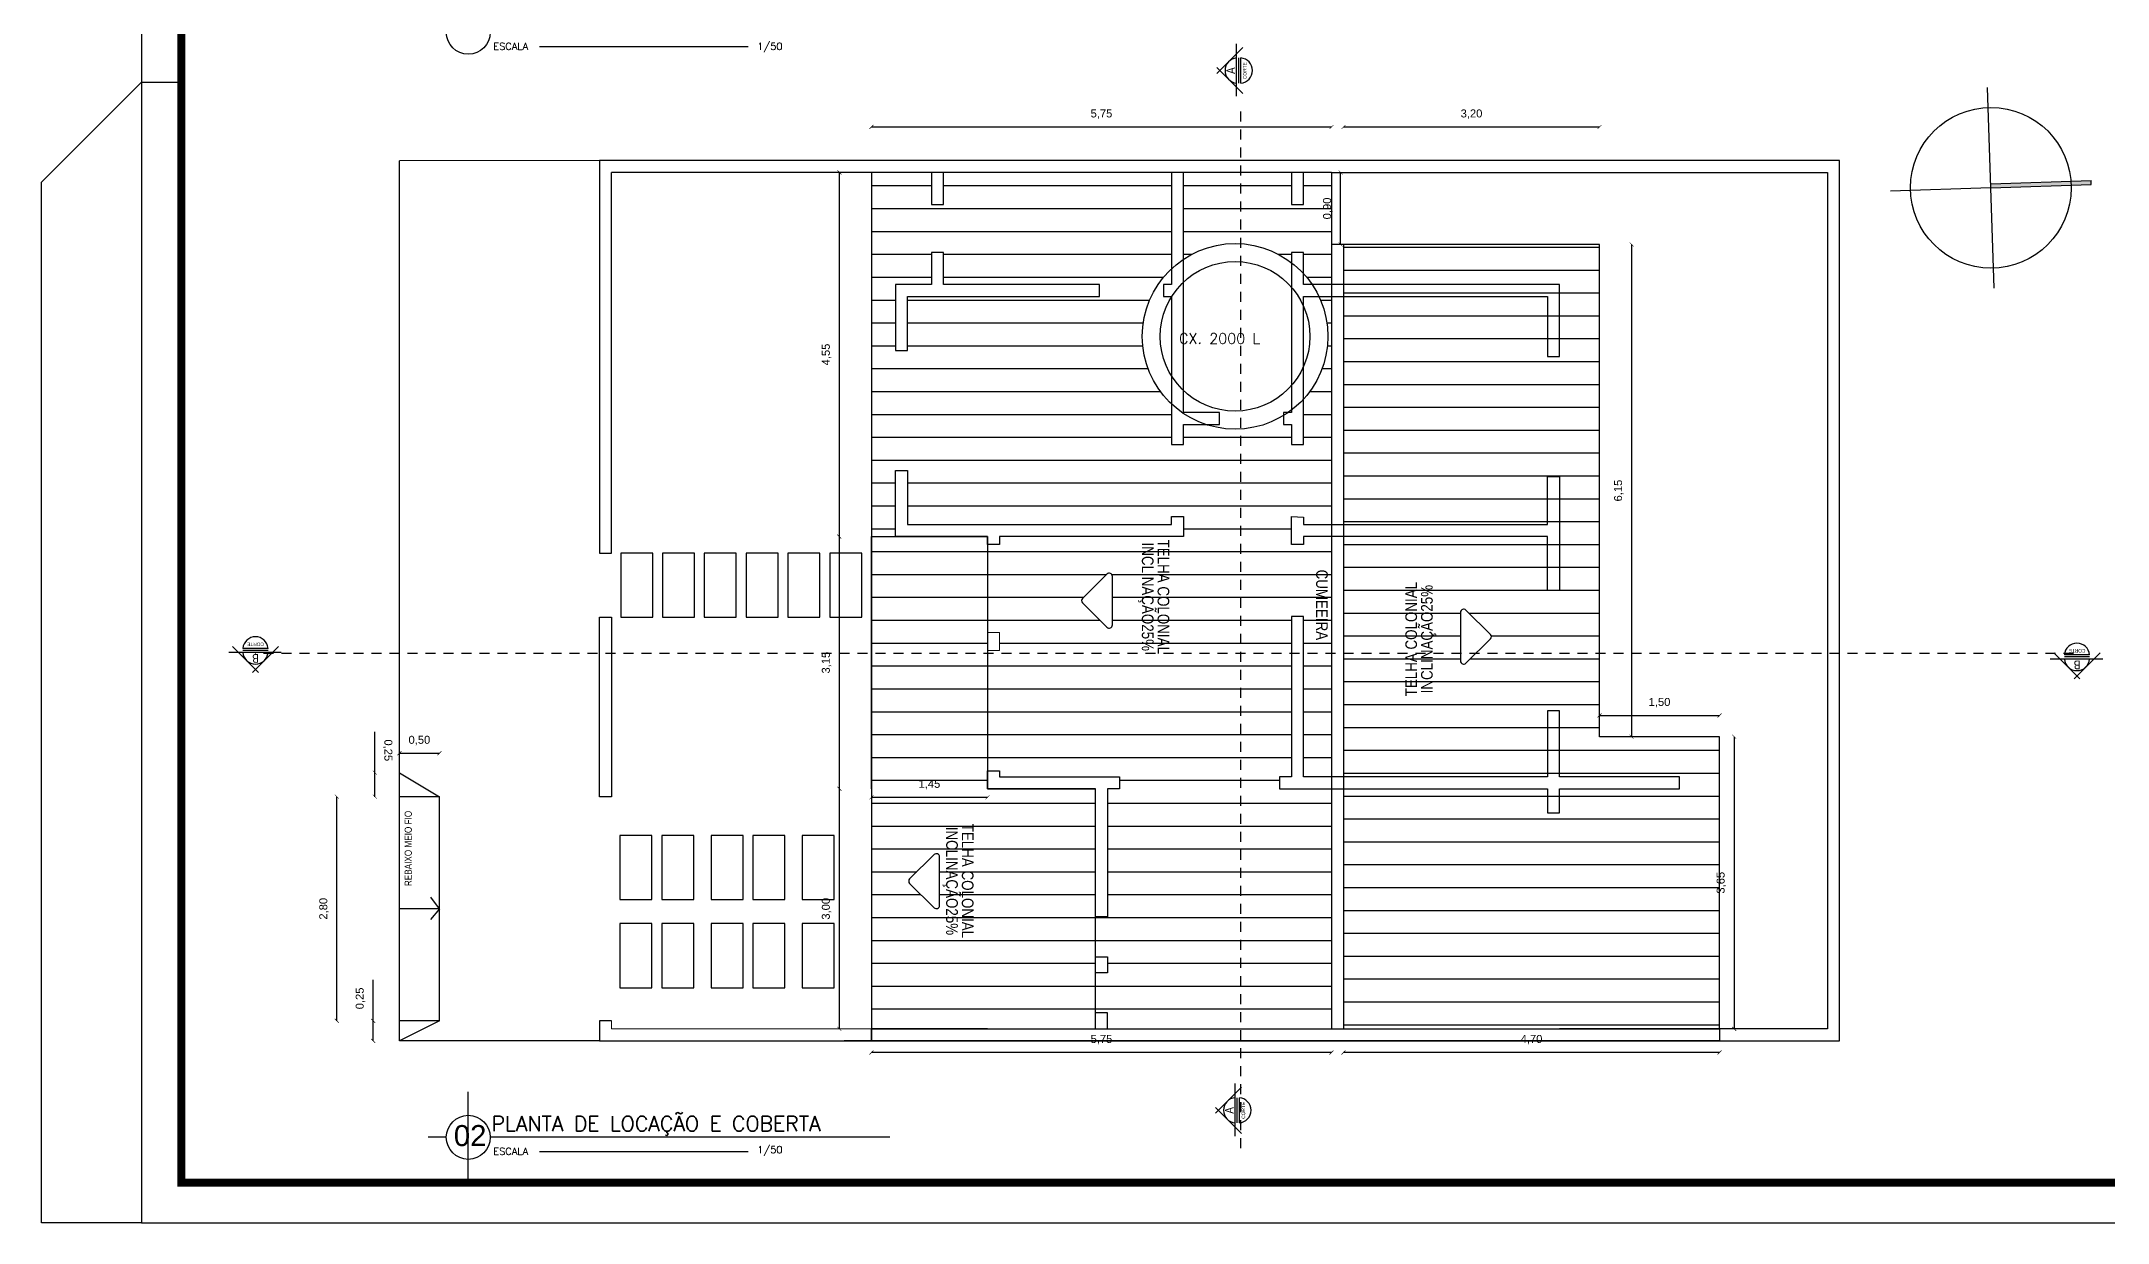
# Model space of a CAD drawing. Header units: millimetres. Extents: x -72 to 470, y 3 to 161.
# Drawn here: x 384.9 to 410.73, y 35.04 to 49.8 of the extents above; entities that cross this region are included whole.
import ezdxf
from ezdxf.enums import TextEntityAlignment as Align

# ---------------------------------------------------------------- set-up
doc = ezdxf.new("R2010")
doc.units = ezdxf.units.MM
doc.linetypes.add('CONTINU', pattern=[0])
doc.linetypes.add('HIDDEN2', pattern=[0.1875, 0.125, -0.0625])
doc.layers.get('0').update_dxf_attribs({"color": 3})
for name, color, linetype in [('001', 1, 'Continuous'), ('003', 3, 'Continuous'), ('009', 9, 'Continuous'), ('A-PEN-Y', 2, 'Continuous'), ('COTA', 7, 'Continuous'), ('COTAS', 7, 'Continuous'), ('DIVERSOS', 1, 'Continuous'), ('E-Pen-B', 5, 'Continuous'), ('E-pen-y', 2, 'Continuous'), ('E-txt-g', 3, 'Continuous'), ('ESQUQDRIA', 2, 'Continuous'), ('LAYER1', 2, 'Continuous'), ('LAYER2', 5, 'Continuous')]:
    doc.layers.add(name, color=color, linetype=linetype)
for name, color, linetype, lineweight in [('E-Lay-9', 9, 'Continuous', 9), ('E-Pen-G', 3, 'Continuous', 30), ('E-Txt-W', 7, 'Continuous', 20)]:
    doc.layers.add(name, color=color, linetype=linetype, lineweight=lineweight)
doc.styles.add('ARIAL', font='arial.ttf', dxfattribs={"height": 0.2})
doc.styles.add('F2', font='ARIALN.TTF')
doc.styles.add('REG60', font='romans.shx', dxfattribs={"width": 0.8, "height": 0.15})
doc.styles.add('REG80', font='romans.shx', dxfattribs={"width": 0.8, "height": 0.2})
doc.styles.add('ROMANS', font='romans__.ttf', dxfattribs={"height": 0.1})
doc.styles.get("Standard").update_dxf_attribs({"font": 'arial.ttf'})
doc.dimstyles.new('ISO-25', dxfattribs={"dimtxt": 0.1, "dimasz": 0.05, "dimexe": 1.25, "dimexo": 0.625, "dimgap": 0.1, "dimtad": 1, "dimzin": 1, "dimtxsty": 'Standard', "dimblk": 'ARCHTICK', "dimcen": 2.5, "dimse1": 1, "dimse2": 1, "dimazin": 3, "dimtfac": 1, "dimtmove": 0, "dimatfit": 3, "dimldrblk": 'ARCHTICK', "dimfxl": 1, "dimarcsym": 0})
pattern_1 = [(180, (456.40337, 164.29892), (-3e-17, -0.28575), [])]

# ---------------------------------------------------------------- blocks, each defined once
blk = doc.blocks.new('A$C00126118')
at = {"layer": 'LAYER2'}
blk.add_line((0.3, 0.367), (0, 0.367), dxfattribs=at)
blk.add_circle((0.667, 0.367), 0.367, dxfattribs=at)
blk = doc.blocks.new('TXT-AMB75')
at = {"layer": 'E-txt-g', "style": 'REG80', "width": 0.8, "flags": 8}
blk.add_attdef('TXT', text='', height=0.2, dxfattribs=at).set_placement((0.005, 0.296), align=Align.CENTER)
at = {"layer": 'E-Txt-W', "style": 'REG60', "width": 0.8, "flags": 8}
blk.add_attdef('TXT', text='', height=0.15, dxfattribs=at).set_placement((0.005, 0.027), align=Align.CENTER)
blk = doc.blocks.new('_ArchTick')
at = {"color": 0, "linetype": 'ByBlock', "const_width": 0.15}
blk.add_lwpolyline([(-0.5, -0.5), (0.5, 0.5)], dxfattribs=at)
blk = doc.blocks.new('*D351')
at = {"layer": 'COTAS', "color": 0, "lineweight": -2, "transparency": 16777216}
blk.add_line((401.143, 47.264), (401.143, 48.164), dxfattribs=at)
at = {"layer": 'Defpoints', "color": 0, "transparency": 16777216}
for p in [(401.029, 48.164), (401.143, 48.164), (401.029, 47.264)]:
    blk.add_point(p, dxfattribs=at)
at = {"layer": 'COTAS', "color": 0, "lineweight": -2, "transparency": 16777216, "xscale": 0.05, "yscale": 0.05, "zscale": 0.05}
for p, rotation in [((401.143, 48.164), 90), ((401.143, 47.264), 270)]:
    blk.add_blockref('_ArchTick', p, dxfattribs=dict(at, rotation=rotation))
at = {"layer": 'COTAS', "color": 0, "transparency": 16777216, "insert": (400.983, 47.714), "char_height": 0.1, "attachment_point": 5, "rotation": 90}
blk.add_mtext('0,90', dxfattribs=at)
blk = doc.blocks.new('seta3')
at = {"layer": 'DIVERSOS'}
blk.add_lwpolyline([(-0.303, 0), (0.303, 0, 0.668179), (0.332, 0.068), (0.028, 0.375, 0.414214), (-0.028, 0.375), (-0.332, 0.068, 0.668179), (-0.303, 0), (-0.303, 0)], format="xyb", dxfattribs=at)
blk = doc.blocks.new('*D352')
at = {"layer": 'COTAS', "color": 0, "lineweight": -2, "transparency": 16777216}
blk.add_line((395.279, 48.732), (401.029, 48.732), dxfattribs=at)
at = {"layer": 'Defpoints', "color": 0, "transparency": 16777216}
for p in [(401.029, 48.732), (395.279, 48.164), (401.029, 48.164)]:
    blk.add_point(p, dxfattribs=at)
at = {"layer": 'COTAS', "color": 0, "lineweight": -2, "transparency": 16777216, "xscale": 0.05, "yscale": 0.05, "zscale": 0.05, "rotation": 180}
blk.add_blockref('_ArchTick', (395.279, 48.732), dxfattribs=at)
at = {"layer": 'COTAS', "color": 0, "lineweight": -2, "transparency": 16777216, "xscale": 0.05, "yscale": 0.05, "zscale": 0.05}
blk.add_blockref('_ArchTick', (401.029, 48.732), dxfattribs=at)
at = {"layer": 'COTAS', "color": 0, "transparency": 16777216, "insert": (398.154, 48.892), "char_height": 0.1, "attachment_point": 5}
blk.add_mtext('5,75', dxfattribs=at)
blk = doc.blocks.new('*D353')
at = {"layer": 'COTAS', "color": 0, "lineweight": -2, "transparency": 16777216}
blk.add_line((401.179, 48.732), (404.379, 48.732), dxfattribs=at)
at = {"layer": 'Defpoints', "color": 0, "transparency": 16777216}
for p in [(404.379, 48.732), (401.179, 47.264), (404.379, 47.264)]:
    blk.add_point(p, dxfattribs=at)
at = {"layer": 'COTAS', "color": 0, "lineweight": -2, "transparency": 16777216, "xscale": 0.05, "yscale": 0.05, "zscale": 0.05, "rotation": 180}
blk.add_blockref('_ArchTick', (401.179, 48.732), dxfattribs=at)
at = {"layer": 'COTAS', "color": 0, "lineweight": -2, "transparency": 16777216, "xscale": 0.05, "yscale": 0.05, "zscale": 0.05}
blk.add_blockref('_ArchTick', (404.379, 48.732), dxfattribs=at)
at = {"layer": 'COTAS', "color": 0, "transparency": 16777216, "insert": (402.779, 48.892), "char_height": 0.1, "attachment_point": 5}
blk.add_mtext('3,20', dxfattribs=at)
blk = doc.blocks.new('*D354')
at = {"layer": 'COTAS', "color": 0, "lineweight": -2, "transparency": 16777216}
blk.add_line((404.78, 47.264), (404.78, 41.114), dxfattribs=at)
at = {"layer": 'Defpoints', "color": 0, "transparency": 16777216}
for p in [(404.379, 47.264), (404.379, 41.114), (404.78, 41.114)]:
    blk.add_point(p, dxfattribs=at)
at = {"layer": 'COTAS', "color": 0, "lineweight": -2, "transparency": 16777216, "xscale": 0.05, "yscale": 0.05, "zscale": 0.05}
for p, rotation in [((404.78, 47.264), 90), ((404.78, 41.114), 270)]:
    blk.add_blockref('_ArchTick', p, dxfattribs=dict(at, rotation=rotation))
at = {"layer": 'COTAS', "color": 0, "transparency": 16777216, "insert": (404.62, 44.189), "char_height": 0.1, "attachment_point": 5, "rotation": 90}
blk.add_mtext('6,15', dxfattribs=at)
blk = doc.blocks.new('*D355')
at = {"layer": 'COTAS', "color": 0, "lineweight": -2, "transparency": 16777216}
blk.add_line((404.379, 41.379), (405.879, 41.379), dxfattribs=at)
at = {"layer": 'Defpoints', "color": 0, "transparency": 16777216}
for p in [(405.879, 41.379), (404.379, 41.114), (405.879, 41.114)]:
    blk.add_point(p, dxfattribs=at)
at = {"layer": 'COTAS', "color": 0, "lineweight": -2, "transparency": 16777216, "xscale": 0.05, "yscale": 0.05, "zscale": 0.05, "rotation": 180}
blk.add_blockref('_ArchTick', (404.379, 41.379), dxfattribs=at)
at = {"layer": 'COTAS', "color": 0, "lineweight": -2, "transparency": 16777216, "xscale": 0.05, "yscale": 0.05, "zscale": 0.05}
blk.add_blockref('_ArchTick', (405.879, 41.379), dxfattribs=at)
at = {"layer": 'COTAS', "color": 0, "transparency": 16777216, "insert": (405.129, 41.539), "char_height": 0.1, "attachment_point": 5}
blk.add_mtext('1,50', dxfattribs=at)
blk = doc.blocks.new('*D356')
at = {"layer": 'COTAS', "color": 0, "lineweight": -2, "transparency": 16777216}
blk.add_line((406.063, 41.114), (406.063, 37.464), dxfattribs=at)
at = {"layer": 'Defpoints', "color": 0, "transparency": 16777216}
for p in [(405.879, 41.114), (405.879, 37.464), (406.063, 37.464)]:
    blk.add_point(p, dxfattribs=at)
at = {"layer": 'COTAS', "color": 0, "lineweight": -2, "transparency": 16777216, "xscale": 0.05, "yscale": 0.05, "zscale": 0.05}
for p, rotation in [((406.063, 41.114), 90), ((406.063, 37.464), 270)]:
    blk.add_blockref('_ArchTick', p, dxfattribs=dict(at, rotation=rotation))
at = {"layer": 'COTAS', "color": 0, "transparency": 16777216, "insert": (405.902, 39.289), "char_height": 0.1, "attachment_point": 5, "rotation": 90}
blk.add_mtext('3,65', dxfattribs=at)
blk = doc.blocks.new('*D357')
at = {"layer": 'COTAS', "color": 0, "lineweight": -2, "transparency": 16777216}
blk.add_line((405.879, 37.168), (401.179, 37.168), dxfattribs=at)
at = {"layer": 'Defpoints', "color": 0, "transparency": 16777216}
for p in [(401.179, 37.464), (405.879, 37.464), (401.179, 37.168)]:
    blk.add_point(p, dxfattribs=at)
at = {"layer": 'COTAS', "color": 0, "lineweight": -2, "transparency": 16777216, "xscale": 0.05, "yscale": 0.05, "zscale": 0.05, "rotation": 180}
blk.add_blockref('_ArchTick', (401.179, 37.168), dxfattribs=at)
at = {"layer": 'COTAS', "color": 0, "lineweight": -2, "transparency": 16777216, "xscale": 0.05, "yscale": 0.05, "zscale": 0.05}
blk.add_blockref('_ArchTick', (405.879, 37.168), dxfattribs=at)
at = {"layer": 'COTAS', "color": 0, "transparency": 16777216, "insert": (403.529, 37.328), "char_height": 0.1, "attachment_point": 5}
blk.add_mtext('4,70', dxfattribs=at)
blk = doc.blocks.new('*D358')
at = {"layer": 'COTAS', "color": 0, "lineweight": -2, "transparency": 16777216}
blk.add_line((401.029, 37.168), (395.279, 37.168), dxfattribs=at)
at = {"layer": 'Defpoints', "color": 0, "transparency": 16777216}
for p in [(395.279, 37.464), (401.029, 37.464), (395.279, 37.168)]:
    blk.add_point(p, dxfattribs=at)
at = {"layer": 'COTAS', "color": 0, "lineweight": -2, "transparency": 16777216, "xscale": 0.05, "yscale": 0.05, "zscale": 0.05, "rotation": 180}
blk.add_blockref('_ArchTick', (395.279, 37.168), dxfattribs=at)
at = {"layer": 'COTAS', "color": 0, "lineweight": -2, "transparency": 16777216, "xscale": 0.05, "yscale": 0.05, "zscale": 0.05}
blk.add_blockref('_ArchTick', (401.029, 37.168), dxfattribs=at)
at = {"layer": 'COTAS', "color": 0, "transparency": 16777216, "insert": (398.154, 37.328), "char_height": 0.1, "attachment_point": 5}
blk.add_mtext('5,75', dxfattribs=at)
blk = doc.blocks.new('*D359')
at = {"layer": 'COTAS', "color": 0, "lineweight": -2, "transparency": 16777216}
blk.add_line((396.729, 40.356), (395.279, 40.356), dxfattribs=at)
at = {"layer": 'Defpoints', "color": 0, "transparency": 16777216}
for p in [(395.279, 40.464), (395.279, 40.356), (396.729, 40.464)]:
    blk.add_point(p, dxfattribs=at)
at = {"layer": 'COTAS', "color": 0, "lineweight": -2, "transparency": 16777216, "xscale": 0.05, "yscale": 0.05, "zscale": 0.05, "rotation": 180}
blk.add_blockref('_ArchTick', (395.279, 40.356), dxfattribs=at)
at = {"layer": 'COTAS', "color": 0, "lineweight": -2, "transparency": 16777216, "xscale": 0.05, "yscale": 0.05, "zscale": 0.05}
blk.add_blockref('_ArchTick', (396.729, 40.356), dxfattribs=at)
at = {"layer": 'COTAS', "color": 0, "transparency": 16777216, "insert": (396.004, 40.516), "char_height": 0.1, "attachment_point": 5}
blk.add_mtext('1,45', dxfattribs=at)
blk = doc.blocks.new('*D323')
at = {"layer": 'COTAS', "color": 0, "lineweight": -2, "transparency": 16777216}
blk.add_line((394.878, 40.464), (394.878, 43.614), dxfattribs=at)
at = {"layer": 'Defpoints', "color": 0, "transparency": 16777216}
for p in [(394.878, 43.614), (395.279, 43.614), (395.279, 40.464)]:
    blk.add_point(p, dxfattribs=at)
at = {"layer": 'COTAS', "color": 0, "lineweight": -2, "transparency": 16777216, "xscale": 0.05, "yscale": 0.05, "zscale": 0.05}
for p, rotation in [((394.878, 43.614), 90), ((394.878, 40.464), 270)]:
    blk.add_blockref('_ArchTick', p, dxfattribs=dict(at, rotation=rotation))
at = {"layer": 'COTAS', "color": 0, "transparency": 16777216, "insert": (394.718, 42.039), "char_height": 0.1, "attachment_point": 5, "rotation": 90}
blk.add_mtext('3,15', dxfattribs=at)
blk = doc.blocks.new('*D324')
at = {"layer": 'COTAS', "color": 0, "lineweight": -2, "transparency": 16777216}
blk.add_line((394.878, 37.464), (394.878, 40.464), dxfattribs=at)
at = {"layer": 'Defpoints', "color": 0, "transparency": 16777216}
for p in [(394.878, 40.464), (395.279, 40.464), (395.279, 37.464)]:
    blk.add_point(p, dxfattribs=at)
at = {"layer": 'COTAS', "color": 0, "lineweight": -2, "transparency": 16777216, "xscale": 0.05, "yscale": 0.05, "zscale": 0.05}
for p, rotation in [((394.878, 40.464), 90), ((394.878, 37.464), 270)]:
    blk.add_blockref('_ArchTick', p, dxfattribs=dict(at, rotation=rotation))
at = {"layer": 'COTAS', "color": 0, "transparency": 16777216, "insert": (394.718, 38.964), "char_height": 0.1, "attachment_point": 5, "rotation": 90}
blk.add_mtext('3,00', dxfattribs=at)
blk = doc.blocks.new('*D360')
at = {"layer": 'COTAS', "color": 0, "lineweight": -2, "transparency": 16777216}
blk.add_line((394.878, 43.614), (394.878, 48.164), dxfattribs=at)
at = {"layer": 'Defpoints', "color": 0, "transparency": 16777216}
for p in [(394.878, 48.164), (395.279, 48.164), (395.279, 43.614)]:
    blk.add_point(p, dxfattribs=at)
at = {"layer": 'COTAS', "color": 0, "lineweight": -2, "transparency": 16777216, "xscale": 0.05, "yscale": 0.05, "zscale": 0.05}
for p, rotation in [((394.878, 48.164), 90), ((394.878, 43.614), 270)]:
    blk.add_blockref('_ArchTick', p, dxfattribs=dict(at, rotation=rotation))
at = {"layer": 'COTAS', "color": 0, "transparency": 16777216, "insert": (394.718, 45.889), "char_height": 0.1, "attachment_point": 5, "rotation": 90}
blk.add_mtext('4,55', dxfattribs=at)
blk = doc.blocks.new('Ind-cor_Hor')
at = {"layer": 'E-Pen-B', "color": 2}
blk.add_line((-0.35, 0), (0.35, 0), dxfattribs=at)
at = {"layer": 'E-Pen-G', "color": 7}
blk.add_line((-0.35, -0.058), (0.35, -0.058), dxfattribs=at)
blk.add_arc((0, -0.029), 0.351, 184.78019, 355.21981, dxfattribs=at)
at = {"layer": 'E-pen-y', "color": 2}
for p, q in [((-0.639, -0.114), (0.082, 0.607)), ((0.639, -0.114), (-0.082, 0.607)), ((-0.714, 0.058), (0.74, 0.058))]:
    blk.add_line(p, q, dxfattribs=at)
blk.add_arc((0, 0.029), 0.351, 4.78019, 175.21981, dxfattribs=at)
at = {"layer": 'E-Txt-W', "color": 2, "style": 'F2'}
blk.add_attdef('CORTE', text='', height=0.23, dxfattribs=at).set_placement((-0.001, 0.1), align=Align.CENTER)
at = {"layer": 'E-Txt-W', "color": 7, "style": 'F2'}
blk.add_attdef('PRANCHA', text='', height=0.075, dxfattribs=at).set_placement((-0.001, -0.179), align=Align.CENTER)
blk = doc.blocks.new('A$C6CF042C6')
ref = blk.add_blockref('Ind-cor_Hor', (0, -0.473), dxfattribs=dict(xscale=0.9008534374780003, yscale=0.9008534374780003, zscale=0.9008534374780003))
ref.add_attrib('CORTE', 'B', dxfattribs={"layer": 'E-Txt-W', "height": 0.219, "style": 'F2'}).set_placement((-0.001, -0.383), align=Align.CENTER)
ref.add_attrib('PRANCHA', 'CORTE', dxfattribs={"layer": 'E-Txt-W', "height": 0.0875, "style": 'F2'}).set_placement((-0.001, -0.669), align=Align.CENTER)
blk = doc.blocks.new('*D361')
at = {"layer": 'COTAS', "color": 0, "lineweight": -2, "transparency": 16777216}
for p, q in [((389.052, 37.564), (389.052, 38.075)), ((389.052, 37.314), (389.052, 37.564))]:
    blk.add_line(p, q, dxfattribs=at)
at = {"layer": 'Defpoints', "color": 0, "transparency": 16777216}
for p in [(389.052, 37.564), (389.379, 37.564), (389.379, 37.314)]:
    blk.add_point(p, dxfattribs=at)
at = {"layer": 'COTAS', "color": 0, "lineweight": -2, "transparency": 16777216, "xscale": 0.05, "yscale": 0.05, "zscale": 0.05}
for p, rotation in [((389.052, 37.564), 90), ((389.052, 37.314), 270)]:
    blk.add_blockref('_ArchTick', p, dxfattribs=dict(at, rotation=rotation))
at = {"layer": 'COTAS', "color": 0, "transparency": 16777216, "insert": (388.892, 37.844), "char_height": 0.1, "attachment_point": 5, "rotation": 90}
blk.add_mtext('0,25', dxfattribs=at)
blk = doc.blocks.new('*D325')
at = {"layer": 'COTAS', "color": 0, "lineweight": -2, "transparency": 16777216}
blk.add_line((388.597, 37.564), (388.597, 40.364), dxfattribs=at)
at = {"layer": 'Defpoints', "color": 0, "transparency": 16777216}
for p in [(388.597, 40.364), (389.379, 40.364), (389.379, 37.564)]:
    blk.add_point(p, dxfattribs=at)
at = {"layer": 'COTAS', "color": 0, "lineweight": -2, "transparency": 16777216, "xscale": 0.05, "yscale": 0.05, "zscale": 0.05}
for p, rotation in [((388.597, 40.364), 90), ((388.597, 37.564), 270)]:
    blk.add_blockref('_ArchTick', p, dxfattribs=dict(at, rotation=rotation))
at = {"layer": 'COTAS', "color": 0, "transparency": 16777216, "insert": (388.437, 38.964), "char_height": 0.1, "attachment_point": 5, "rotation": 90}
blk.add_mtext('2,80', dxfattribs=at)
blk = doc.blocks.new('*D362')
at = {"layer": 'COTAS', "color": 0, "lineweight": -2, "transparency": 16777216}
blk.add_line((389.879, 40.906), (389.379, 40.906), dxfattribs=at)
at = {"layer": 'Defpoints', "color": 0, "transparency": 16777216}
for p in [(389.379, 40.906), (389.379, 40.364), (389.879, 40.364)]:
    blk.add_point(p, dxfattribs=at)
at = {"layer": 'COTAS', "color": 0, "lineweight": -2, "transparency": 16777216, "xscale": 0.05, "yscale": 0.05, "zscale": 0.05, "rotation": 180}
blk.add_blockref('_ArchTick', (389.379, 40.906), dxfattribs=at)
at = {"layer": 'COTAS', "color": 0, "lineweight": -2, "transparency": 16777216, "xscale": 0.05, "yscale": 0.05, "zscale": 0.05}
blk.add_blockref('_ArchTick', (389.879, 40.906), dxfattribs=at)
at = {"layer": 'COTAS', "color": 0, "transparency": 16777216, "insert": (389.629, 41.066), "char_height": 0.1, "attachment_point": 5}
blk.add_mtext('0,50', dxfattribs=at)

msp = doc.modelspace()

# ---------------------------------------------------------------- hatches: boundary and pattern name
at = {"linetype": 'CONTINU'}
h = msp.add_hatch(color=7, dxfattribs=at)
h.paths.add_polyline_path([(410.524, 48.064), (410.525, 48.014), (410.274, 48.005, 0.012506), (410.271, 48.056)])
h.paths.add_polyline_path([(410.271, 48.056, -0.012506), (410.274, 48.005), (409.271, 47.972), (409.269, 48.022)])
at = {"layer": 'COTAS', "true_color": 0x939598}
h = msp.add_hatch(dxfattribs=at)
h.set_pattern_fill('LINE', color=252, scale=0.09, angle=180)
h.set_pattern_definition(pattern_1)
h.paths.add_polyline_path([(398.229, 38.864), (398.079, 38.864), (398.079, 40.464), (396.729, 40.464), (396.729, 37.464), (398.079, 37.464), (398.079, 37.664), (398.229, 37.664), (398.229, 37.464), (401.029, 37.464), (401.029, 40.464), (400.379, 40.464), (400.379, 40.614), (400.529, 40.614), (400.529, 42.614), (400.679, 42.614), (400.679, 40.614), (401.029, 40.614), (401.029, 43.614), (400.679, 43.614), (400.679, 43.514), (400.529, 43.514), (400.529, 43.864), (400.679, 43.856), (400.679, 43.764), (401.029, 43.764), (401.029, 46.614), (400.872, 46.614, -0.111357), (400.984, 46.116, -0.187685), (400.679, 45.332), (400.679, 44.764), (400.529, 44.764), (400.529, 45.014), (400.429, 45.014), (400.429, 45.127, -0.219902), (399.462, 45.014), (399.179, 45.014), (399.179, 44.764), (399.029, 44.764), (399.029, 45.272, -0.206797), (398.664, 46.116, -0.206797), (399.029, 46.961), (399.029, 48.164), (396.179, 48.164), (396.179, 47.764), (396.029, 47.764), (396.029, 48.164), (395.279, 48.164), (395.279, 43.614), (395.579, 43.614), (395.579, 44.439), (395.729, 44.439), (395.729, 43.764), (399.029, 43.764), (399.029, 43.864), (399.179, 43.864), (399.179, 43.614), (396.879, 43.614), (396.879, 43.514), (396.729, 43.514), (396.729, 42.414), (396.879, 42.414), (396.879, 42.189), (396.729, 42.189), (396.729, 40.689), (396.879, 40.689), (396.879, 40.614), (398.379, 40.614), (398.379, 40.464), (398.229, 40.464)])
h.paths.add_polyline_path([(398.229, 38.364), (398.229, 38.164), (398.079, 38.164), (398.079, 38.364)], flags=16)
h.paths.add_polyline_path([(398.223, 42.482), (397.916, 42.786, -0.416983), (397.916, 42.842), (398.222, 43.146, -0.668179), (398.291, 43.118), (398.291, 42.511, -0.664769)], flags=16)
h.paths.add_polyline_path([(398.129, 46.614), (397.707, 46.614), (395.729, 46.614), (395.729, 45.939), (395.579, 45.939), (395.579, 46.764), (396.029, 46.764), (396.029, 47.164), (396.179, 47.164), (396.179, 46.764), (398.129, 46.764)], flags=16)
h.paths.add_polyline_path([(398.815, 43.614), (398.815, 42.11), (399.042, 42.11), (399.042, 43.614)], flags=25)
h.paths.add_polyline_path([(398.562, 43.595), (398.562, 42.129), (398.893, 42.129), (398.893, 43.595)], flags=24)
h.paths.add_polyline_path([(400.796, 43.239), (400.796, 42.282), (401.023, 42.282), (401.023, 43.239)], flags=24)
h = msp.add_hatch(dxfattribs=at)
h.set_pattern_fill('LINE', color=252, scale=0.09, angle=180)
h.set_pattern_definition(pattern_1)
h.paths.add_polyline_path([(400.529, 47.037), (400.529, 47.164), (400.679, 47.164), (400.679, 46.9, -0.037399), (400.786, 46.764), (401.029, 46.764), (401.029, 48.164), (400.679, 48.164), (400.679, 47.764), (400.529, 47.764), (400.529, 48.164), (399.179, 48.164), (399.179, 47.08, -0.321111)])
h = msp.add_hatch(dxfattribs=at)
h.set_pattern_fill('LINE', color=252, scale=0.09, angle=180)
h.set_pattern_definition(pattern_1)
h.paths.add_polyline_path([(395.279, 40.464), (395.279, 37.464), (396.729, 37.464), (396.729, 40.464), (396.729, 43.614), (395.279, 43.614)])
h.paths.add_polyline_path([(396.131, 39.612), (396.131, 39.005, -0.664769), (396.063, 38.977), (395.757, 39.28, -0.416983), (395.757, 39.337), (396.063, 39.64, -0.668179)], flags=16)
h.paths.add_polyline_path([(396.116, 40.045), (396.116, 38.579), (396.447, 38.579), (396.447, 40.045)], flags=24)
h.paths.add_polyline_path([(396.369, 40.064), (396.369, 38.56), (396.595, 38.56), (396.595, 40.064)], flags=24)
h.paths.add_polyline_path([(396.17, 40.291), (395.848, 40.291), (395.848, 40.085), (396.17, 40.085)], flags=24)
at = {"layer": 'DIVERSOS', "true_color": 0x939598}
h = msp.add_hatch(dxfattribs=at)
h.set_pattern_fill('LINE', color=252, scale=0.09, angle=180)
h.set_pattern_definition([(180, (351.18425, 87.52134), (-3e-17, -0.28575), [])])
h.paths.add_polyline_path([(401.179, 37.464), (405.879, 37.464), (405.879, 41.114), (404.379, 41.114), (404.379, 47.264), (401.179, 47.264)])
h.paths.add_polyline_path([(402.711, 42.032, -0.668179), (402.642, 42.061), (402.642, 42.668, -0.664769), (402.71, 42.696), (403.017, 42.393, -0.416983), (403.017, 42.336)], flags=16)
h.paths.add_polyline_path([(402.138, 41.58), (402.138, 43.085), (401.912, 43.085), (401.912, 41.58)], flags=24)
h.paths.add_polyline_path([(402.391, 41.6), (402.391, 43.065), (402.06, 43.065), (402.06, 41.6)], flags=24)

# ---------------------------------------------------------------- linework, layer by layer
at = {"color": 7, "linetype": 'CONTINU'}
for p, q in [((409.312, 46.718), (409.229, 49.227)), ((409.269, 48.022), (410.524, 48.064)), ((410.525, 48.014), (410.524, 48.064)), ((409.271, 47.972), (408.016, 47.931)), ((409.271, 47.972), (410.525, 48.014))]:
    msp.add_line(p, q, dxfattribs=at)
at = {"color": 8, "linetype": 'Continuous'}
for points in [[(392.546, 42.606), (392.546, 43.406), (392.146, 43.406), (392.146, 42.606), (392.546, 42.606), (392.546, 42.776)], [(393.068, 42.606), (393.068, 43.406), (392.668, 43.406), (392.668, 42.606), (393.068, 42.606), (393.068, 42.776)], [(393.59, 42.606), (393.59, 43.406), (393.19, 43.406), (393.19, 42.606), (393.59, 42.606), (393.59, 42.776)], [(394.113, 42.606), (394.113, 43.406), (393.713, 43.406), (393.713, 42.606), (394.113, 42.606), (394.113, 42.776)], [(394.635, 42.606), (394.635, 43.406), (394.235, 43.406), (394.235, 42.606), (394.635, 42.606), (394.635, 42.776)], [(395.157, 42.606), (395.157, 43.406), (394.757, 43.406), (394.757, 42.606), (395.157, 42.606), (395.157, 42.776)], [(392.536, 39.078), (392.536, 39.878), (392.136, 39.878), (392.136, 39.078), (392.536, 39.078), (392.536, 39.248)], [(393.058, 39.078), (393.058, 39.878), (392.658, 39.878), (392.658, 39.078), (393.058, 39.078), (393.058, 39.248)], [(393.674, 39.533), (393.674, 39.878), (393.274, 39.878), (393.274, 39.078), (393.674, 39.078), (393.674, 39.878)], [(393.674, 39.078), (393.674, 39.878), (393.274, 39.878), (393.274, 39.078), (393.674, 39.078), (393.674, 39.248)], [(394.196, 39.078), (394.196, 39.878), (393.796, 39.878), (393.796, 39.078), (394.196, 39.078), (394.196, 39.248)], [(394.812, 39.533), (394.812, 39.878), (394.412, 39.878), (394.412, 39.078), (394.812, 39.078), (394.812, 39.878)]]:
    msp.add_lwpolyline(points, dxfattribs=at)
for points in [[(392.536, 38.778), (392.136, 38.778), (392.136, 37.978), (392.536, 37.978)], [(393.058, 38.778), (392.658, 38.778), (392.658, 37.978), (393.058, 37.978)], [(393.674, 38.778), (393.274, 38.778), (393.274, 37.978), (393.674, 37.978)], [(393.674, 38.778), (393.274, 38.778), (393.274, 37.978), (393.674, 37.978)], [(394.196, 38.778), (393.796, 38.778), (393.796, 37.978), (394.196, 37.978)], [(394.812, 38.778), (394.412, 38.778), (394.412, 37.978), (394.812, 37.978)]]:
    msp.add_lwpolyline(points, close=True, dxfattribs=at)
at = {"color": 7, "linetype": 'CONTINU'}
msp.add_circle((409.271, 47.972), 1.004, dxfattribs=at)
at = {"layer": '003'}
msp.add_circle((399.824, 46.116), 1.16, dxfattribs=at)
at = {"layer": '009', "color": 8, "ltscale": 0.5}
for p, q in [((389.379, 40.664), (389.879, 40.364)), ((389.879, 40.364), (389.379, 40.364)), ((389.879, 37.564), (389.879, 40.364)), ((389.879, 37.564), (389.379, 37.564)), ((389.879, 37.564), (389.379, 37.314))]:
    msp.add_line(p, q, dxfattribs=at)
at = {"layer": 'A-PEN-Y'}
for p, q in [((396.029, 48.164), (396.029, 47.764)), ((396.179, 47.764), (396.179, 48.164)), ((399.029, 48.164), (399.029, 46.764)), ((399.179, 45.164), (399.179, 48.164)), ((400.529, 48.164), (400.529, 47.764)), ((400.679, 47.764), (400.679, 48.164)), ((396.029, 47.764), (396.179, 47.764)), ((400.529, 47.764), (400.679, 47.764)), ((399.029, 46.764), (398.929, 46.764)), ((398.929, 46.764), (398.929, 46.614)), ((398.929, 46.614), (399.029, 46.614)), ((399.029, 46.614), (399.029, 44.764)), ((399.629, 45.164), (399.179, 45.164)), ((399.179, 44.764), (399.179, 45.014)), ((399.179, 45.014), (399.629, 45.014)), ((399.629, 45.014), (399.629, 45.164)), ((399.029, 44.764), (399.179, 44.764)), ((398.229, 37.664), (398.079, 37.664)), ((398.229, 37.464), (398.229, 37.664))]:
    msp.add_line(p, q, dxfattribs=at)
for points in [[(397.707, 46.614), (398.129, 46.614), (398.129, 46.764), (396.179, 46.764), (396.179, 47.164), (396.029, 47.164), (396.029, 46.764), (395.579, 46.764), (395.579, 45.939), (395.729, 45.939), (395.729, 46.614), (397.707, 46.614)], [(400.679, 46.764), (400.679, 47.164), (400.529, 47.164), (400.529, 45.164), (400.429, 45.164), (400.429, 45.014), (400.529, 45.014), (400.529, 44.764), (400.679, 44.764), (400.679, 46.614), (403.729, 46.614), (403.729, 45.864), (403.879, 45.864), (403.879, 46.764), (400.679, 46.764)], [(395.579, 44.439), (395.729, 44.439), (395.729, 43.764), (399.029, 43.764), (399.029, 43.864), (399.179, 43.864), (399.179, 43.614), (396.879, 43.614), (396.879, 43.514), (396.729, 43.514), (396.729, 43.614), (395.579, 43.614), (395.579, 44.439)], [(403.879, 42.939), (403.729, 42.939), (403.729, 43.614), (400.679, 43.614), (400.679, 43.514), (400.529, 43.514), (400.529, 43.864), (400.679, 43.856), (400.679, 43.764), (403.729, 43.764), (403.729, 44.364), (403.879, 44.364), (403.879, 42.939)], [(403.729, 40.164), (403.879, 40.164), (403.879, 40.464), (405.379, 40.464), (405.379, 40.614), (403.879, 40.614), (403.879, 41.439), (403.729, 41.439), (403.729, 40.614), (400.679, 40.614), (400.679, 42.614), (400.529, 42.614), (400.529, 40.614), (400.379, 40.614), (400.379, 40.464), (403.729, 40.464), (403.729, 40.164)], [(396.729, 40.689), (396.879, 40.689), (396.879, 40.614), (398.379, 40.614), (398.379, 40.464), (398.229, 40.464), (398.229, 38.864), (398.079, 38.864), (398.079, 40.464), (396.729, 40.464), (396.729, 40.689)], [(398.229, 38.164), (398.079, 38.164), (398.079, 38.364), (398.229, 38.364), (398.229, 38.164)]]:
    msp.add_lwpolyline(points, dxfattribs=at)
at = {"layer": 'COTA'}
msp.add_line((390.24, 35.542), (390.24, 36.675), dxfattribs=at)
msp.add_lwpolyline([(386.154, 35.042), (426.954, 35.042), (426.954, 64.742), (386.154, 64.742)], close=True, dxfattribs=at)
at = {"layer": 'COTA', "const_width": 0.1}
msp.add_lwpolyline([(386.654, 35.542), (426.454, 35.542), (426.454, 64.242), (386.654, 64.242)], close=True, dxfattribs=at)
at = {"layer": 'COTA'}
msp.add_lwpolyline([(386.154, 35.042), (384.904, 35.042), (384.904, 48.042), (386.154, 49.292), (386.654, 49.292)], dxfattribs=at)
at = {"layer": 'COTAS'}
for p, q in [((389.072, 40.664), (389.072, 41.174)), ((389.072, 40.364), (389.072, 40.664))]:
    msp.add_line(p, q, dxfattribs=at)
at = {"layer": 'DIVERSOS'}
for p, q in [((401.029, 48.164), (395.279, 48.164)), ((395.279, 48.164), (395.279, 37.464)), ((401.029, 48.164), (401.029, 37.464)), ((401.179, 47.264), (401.029, 47.264)), ((404.379, 47.264), (401.179, 47.264)), ((401.179, 47.264), (401.179, 37.464)), ((404.379, 41.114), (404.379, 47.264)), ((395.279, 40.464), (395.279, 43.614)), ((395.279, 43.614), (396.729, 43.614)), ((396.729, 43.614), (396.729, 40.464)), ((405.879, 41.114), (404.379, 41.114)), ((405.879, 37.464), (405.879, 41.114)), ((396.729, 40.464), (398.079, 40.464)), ((398.079, 37.464), (398.079, 40.464)), ((396.729, 37.464), (395.279, 37.464)), ((396.729, 37.464), (398.079, 37.464))]:
    msp.add_line(p, q, dxfattribs=at)
at = {"layer": 'E-Lay-9'}
for p, q in [((396.179, 48.164), (399.029, 48.164)), ((399.179, 48.164), (400.529, 48.164)), ((392.029, 37.464), (392.029, 37.564)), ((398.079, 37.464), (392.029, 37.464)), ((398.079, 37.664), (398.079, 37.464)), ((407.229, 37.464), (403.879, 37.464))]:
    msp.add_line(p, q, dxfattribs=at)
msp.add_lwpolyline([(396.729, 42.189), (396.729, 42.414), (396.879, 42.414), (396.879, 42.189), (396.729, 42.189)], dxfattribs=at)
at = {"layer": 'ESQUQDRIA', "color": 3, "linetype": 'HIDDEN2'}
for p, q in [((399.897, 35.974), (399.897, 48.958)), ((410.304, 42.155), (387.578, 42.155))]:
    msp.add_line(p, q, dxfattribs=at)
at = {"layer": 'ESQUQDRIA', "color": 8, "ltscale": 0.5}
for p, q in [((391.879, 48.314), (389.379, 48.307)), ((389.379, 37.314), (389.379, 48.307)), ((389.879, 38.964), (389.774, 39.107)), ((389.879, 38.964), (389.379, 38.964)), ((389.879, 38.964), (389.767, 38.828)), ((391.879, 37.314), (389.379, 37.314))]:
    msp.add_line(p, q, dxfattribs=at)
at = {"layer": 'LAYER2'}
for p, q in [((391.131, 49.739), (393.737, 49.739)), ((395.279, 48.164), (392.029, 48.164)), ((401.029, 48.164), (407.229, 48.164)), ((407.229, 48.164), (407.229, 37.464)), ((407.229, 37.464), (403.879, 37.464)), ((391.131, 35.932), (393.737, 35.932))]:
    msp.add_line(p, q, dxfattribs=at)
at = {"layer": 'LAYER2', "color": 5}
msp.add_line((395.511, 36.109), (390.515, 36.109), dxfattribs=at)
at = {"layer": 'LAYER2'}
for points in [[(392.029, 37.564), (391.879, 37.564), (391.879, 37.314), (407.379, 37.314), (407.379, 48.314), (391.879, 48.314), (391.879, 43.406), (392.029, 43.406), (392.029, 48.164)], [(395.279, 46.764), (395.279, 37.314), (394.94, 37.314)], [(392.029, 40.364), (391.879, 40.364), (391.879, 42.606), (392.029, 42.606), (392.029, 40.364)], [(395.279, 37.314), (395.279, 37.464), (398.079, 37.464), (405.879, 37.464), (405.879, 37.314), (395.279, 37.314), (395.279, 37.464)]]:
    msp.add_lwpolyline(points, dxfattribs=at)
msp.add_circle((399.824, 46.116), 0.935, dxfattribs=at)

# ---------------------------------------------------------------- block references
at = {"color": 3}
ref = msp.add_blockref('Ind-cor_Hor', (399.87, 49.437), dxfattribs=dict(at, xscale=0.4504267187390001, yscale=0.4504267187390001, zscale=0.4504267187390001, rotation=89.99999999999999))
ref.add_attrib('CORTE', 'A', dxfattribs={"layer": 'E-Txt-W', "height": 0.109, "rotation": 90, "style": 'F2'}).set_placement((399.825, 49.436), align=Align.CENTER)
ref.add_attrib('PRANCHA', 'CORTE', dxfattribs={"layer": 'E-Txt-W', "height": 0.0438, "rotation": 90, "style": 'F2'}).set_placement((399.968, 49.436), align=Align.CENTER)
ref = msp.add_blockref('Ind-cor_Hor', (399.852, 36.446), dxfattribs=dict(at, xscale=0.4504267187390001, yscale=0.4504267187390001, zscale=0.4504267187390001, rotation=89.99999999999999))
ref.add_attrib('CORTE', 'A', dxfattribs={"layer": 'E-Txt-W', "height": 0.109, "rotation": 90, "style": 'F2'}).set_placement((399.807, 36.445), align=Align.CENTER)
ref.add_attrib('PRANCHA', 'CORTE', dxfattribs={"layer": 'E-Txt-W', "height": 0.0438, "rotation": 90, "style": 'F2'}).set_placement((399.95, 36.445), align=Align.CENTER)
at = {"layer": '001'}
ref = msp.add_blockref('TXT-AMB75', (398.64, 42.866), dxfattribs=dict(at, xscale=0.7290000000000001, yscale=0.7290000000000001, zscale=0.7290000000000001, rotation=270))
ref.add_attrib('TXT', 'TELHA COLONIAL', dxfattribs={"layer": 'E-txt-g', "color": 1, "height": 0.1458, "rotation": 270, "style": 'F2'}).set_placement((398.856, 42.862), align=Align.CENTER)
ref.add_attrib('TXT', 'INCLINAÇÃO25%', dxfattribs={"layer": 'E-Txt-W', "color": 1, "height": 0.1458, "rotation": 270, "style": 'F2'}).set_placement((398.659, 42.862), align=Align.CENTER)
ref = msp.add_blockref('TXT-AMB75', (400.621, 42.765), dxfattribs=dict(at, xscale=0.7290000000000001, yscale=0.7290000000000001, zscale=0.7290000000000001, rotation=270))
ref.add_attrib('TXT', 'CUMEEIRA', dxfattribs={"layer": 'E-txt-g', "color": 1, "height": 0.1458, "rotation": 270, "style": 'F2'}).set_placement((400.837, 42.761), align=Align.CENTER)
ref = msp.add_blockref('TXT-AMB75', (402.314, 42.329), dxfattribs=dict(at, xscale=0.7290000000000001, yscale=0.7290000000000001, zscale=0.7290000000000001, rotation=89.99999999999999))
ref.add_attrib('TXT', 'TELHA COLONIAL', dxfattribs={"layer": 'E-txt-g', "color": 1, "height": 0.1458, "rotation": 90, "style": 'F2'}).set_placement((402.098, 42.333), align=Align.CENTER)
ref.add_attrib('TXT', 'INCLINAÇÃO25%', dxfattribs={"layer": 'E-Txt-W', "color": 1, "height": 0.1458, "rotation": 90, "style": 'F2'}).set_placement((402.294, 42.333), align=Align.CENTER)
ref = msp.add_blockref('TXT-AMB75', (396.193, 39.316), dxfattribs=dict(at, xscale=0.7290000000000001, yscale=0.7290000000000001, zscale=0.7290000000000001, rotation=270))
ref.add_attrib('TXT', 'TELHA COLONIAL', dxfattribs={"layer": 'E-txt-g', "color": 1, "height": 0.1458, "rotation": 270, "style": 'F2'}).set_placement((396.409, 39.312), align=Align.CENTER)
ref.add_attrib('TXT', 'INCLINAÇÃO25%', dxfattribs={"layer": 'E-Txt-W', "color": 1, "height": 0.1458, "rotation": 270, "style": 'F2'}).set_placement((396.213, 39.312), align=Align.CENTER)
at = {"layer": 'COTAS', "color": 3, "xscale": 0.5, "yscale": 0.5, "zscale": 0.5, "rotation": 180}
for p in [(387.58, 41.955), (410.347, 41.874)]:
    msp.add_blockref('A$C6CF042C6', p, dxfattribs=at)
at = {"layer": 'COTAS', "xscale": 0.05, "yscale": 0.05, "zscale": 0.05}
for p, rotation in [((389.072, 40.664), 89.99999999999999), ((389.072, 40.364), 270)]:
    msp.add_blockref('_ArchTick', p, dxfattribs=dict(at, rotation=rotation))
at = {"layer": 'DIVERSOS'}
for p, rotation in [((398.291, 42.814), 89.99999999999999), ((402.642, 42.364), 270), ((396.131, 39.309), 89.99999999999999)]:
    msp.add_blockref('seta3', p, dxfattribs=dict(at, rotation=rotation))
at = {"layer": 'LAYER2', "xscale": 0.75, "yscale": 0.75, "zscale": 0.75}
for p in [(389.74, 49.64), (389.74, 35.833)]:
    msp.add_blockref('A$C00126118', p, dxfattribs=at)

# ---------------------------------------------------------------- texts
at = {"layer": 'COTAS', "insert": (389.232, 40.944), "char_height": 0.1, "attachment_point": 5, "rotation": 270}
msp.add_mtext('0,25', dxfattribs=at)
at = {"layer": 'LAYER1', "color": 7, "linetype": 'Continuous', "style": 'F2'}
msp.add_text('REBAIXO MEIO FIO', height=0.08906, rotation=90, dxfattribs=at).set_placement((389.445, 39.247), align=Align.TOP_LEFT)
at = {"layer": 'LAYER2', "style": 'ROMANS'}
for s, height, p in [('ESCALA', 0.09, (390.552, 49.785)), ('1/50', 0.09, (393.852, 49.785)), ('PLANTA DE LOCAÇÃO E COBERTA', 0.1875, (390.53, 36.373)), ('ESCALA', 0.09, (390.552, 35.978)), ('1/50', 0.09, (393.852, 35.999))]:
    msp.add_text(s, height=height, dxfattribs=at).set_placement(p, align=Align.TOP_LEFT)
at = {"layer": 'LAYER2'}
for s, height, style, p in [('CX. 2000 L', 0.1315, 'ROMANS', (399.123, 46.024)), ('02', 0.2625, 'ARIAL', (390.059, 35.999))]:
    msp.add_text(s, height=height, dxfattribs=dict(at, style=style)).set_placement(p)

# ---------------------------------------------------------------- dimensions: what is measured, and where the dimension line sits
at = {"layer": 'COTAS'}
for base, p1, p2, angle, picture, middle in [((401.029, 48.732), (395.279, 48.164), (401.029, 48.164), 180, '*D352', (398.154, 48.892)), ((404.379, 48.732), (401.179, 47.264), (404.379, 47.264), 180, '*D353', (402.779, 48.892)), ((394.878, 48.164), (395.279, 43.614), (395.279, 48.164), 270, '*D360', (394.718, 45.889)), ((401.143, 48.164), (401.029, 47.264), (401.029, 48.164), 270, '*D351', (400.983, 47.714)), ((404.78, 41.114), (404.379, 47.264), (404.379, 41.114), 270, '*D354', (404.62, 44.189)), ((394.878, 43.614), (395.279, 40.464), (395.279, 43.614), 270, '*D323', (394.718, 42.039)), ((405.879, 41.379), (404.379, 41.114), (405.879, 41.114), 180, '*D355', (405.129, 41.539)), ((389.379, 40.906), (389.879, 40.364), (389.379, 40.364), 180, '*D362', (389.629, 41.066)), ((406.063, 37.464), (405.879, 41.114), (405.879, 37.464), 270, '*D356', (405.902, 39.289)), ((395.279, 40.356), (396.729, 40.464), (395.279, 40.464), 180, '*D359', (396.004, 40.516)), ((388.597, 40.364), (389.379, 37.564), (389.379, 40.364), 270, '*D325', (388.437, 38.964)), ((394.878, 40.464), (395.279, 37.464), (395.279, 40.464), 270, '*D324', (394.718, 38.964)), ((389.052, 37.564), (389.379, 37.314), (389.379, 37.564), 270, '*D361', (388.892, 37.844)), ((395.279, 37.168), (401.029, 37.464), (395.279, 37.464), 180, '*D358', (398.154, 37.328)), ((401.179, 37.168), (405.879, 37.464), (401.179, 37.464), 180, '*D357', (403.529, 37.328))]:
    dim = msp.add_linear_dim(base=base, p1=p1, p2=p2, angle=angle, dimstyle='ISO-25', dxfattribs=at)
    dim.commit()
    dim.dimension.update_dxf_attribs({"geometry": picture, "text_midpoint": middle})

doc.saveas('drawing.dxf')
